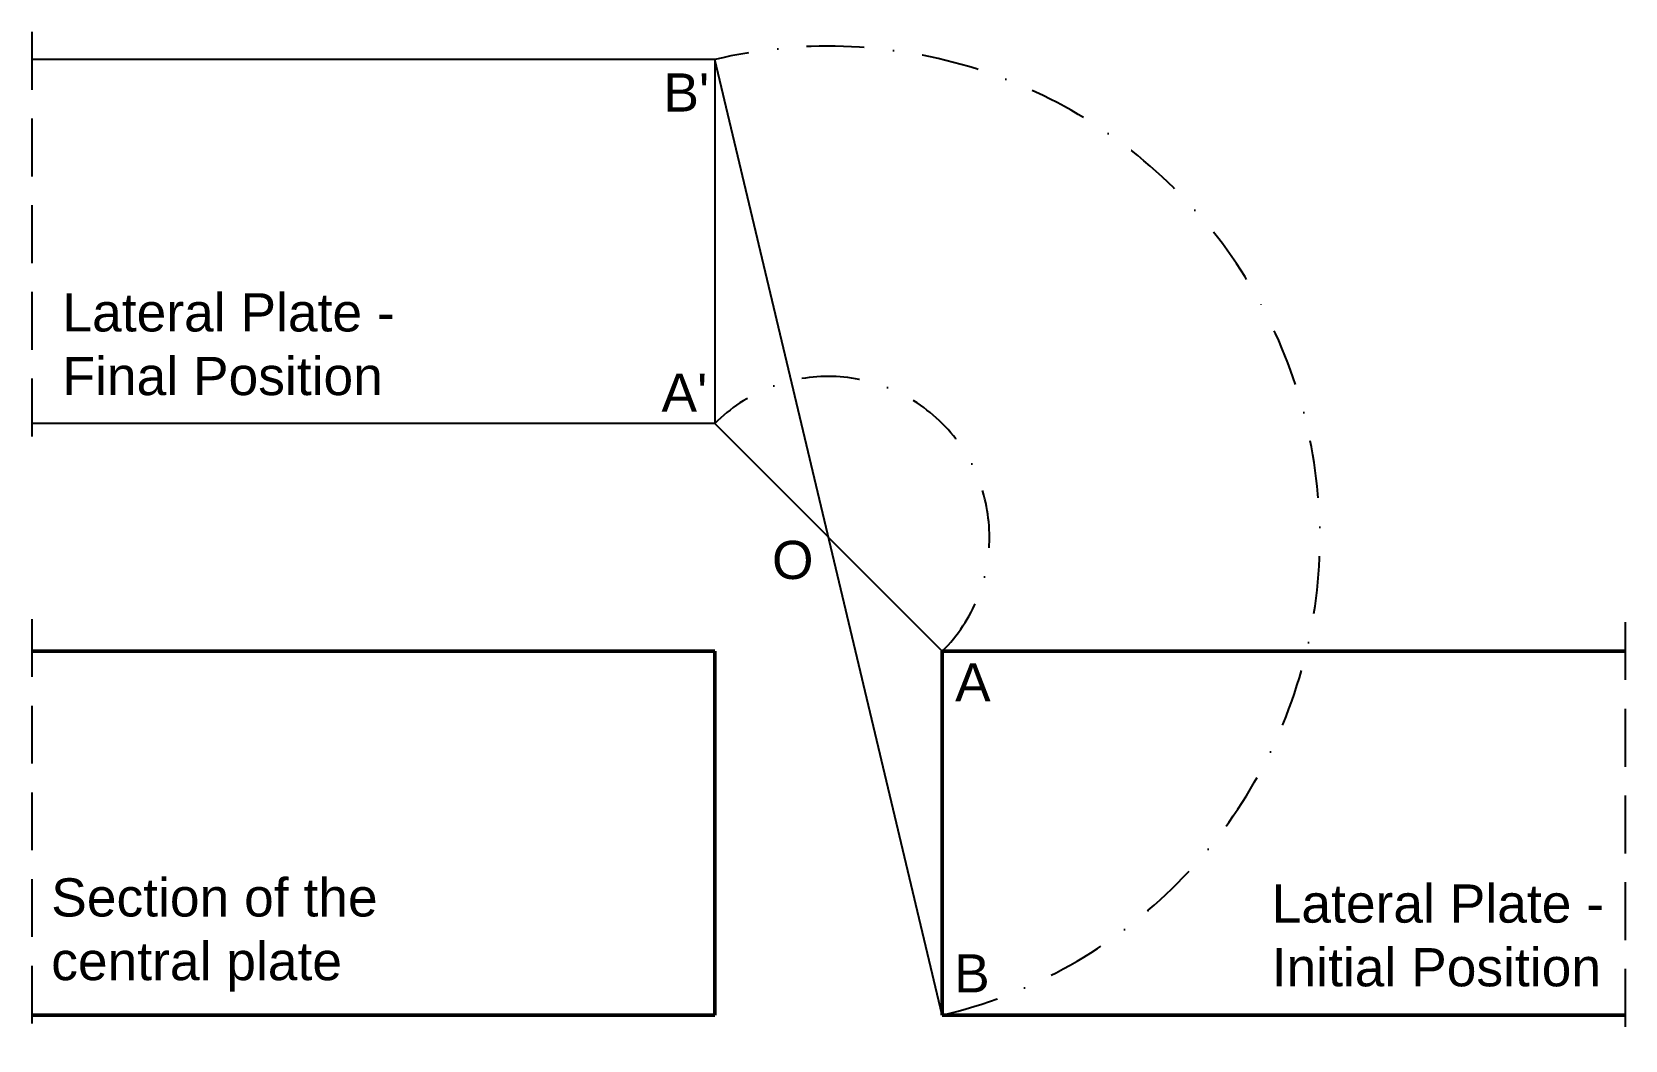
# Model space of a CAD drawing. Header units: millimetres. Extents: x -150 to 200, y -85 to 137.
import ezdxf

# ---------------------------------------------------------------- set-up
doc = ezdxf.new("R2010")
doc.units = ezdxf.units.MM
doc.linetypes.add('TRATTEGGIATA', pattern=[19.05, 12.7, -6.35])
doc.linetypes.add('TRATTOPUNTO', pattern=[25.4, 12.7, -6.35, 0, -6.35])
doc.styles.get("Standard").update_dxf_attribs({"font": 'arial.ttf'})

msp = doc.modelspace()

# ---------------------------------------------------------------- linework, layer by layer
at = {"linetype": 'TRATTEGGIATA'}
for p, q in [((-150, 136.9), (-150, 45.06)), ((-150, 7.87), (-150, -83.98)), ((200, 7.18), (200, -84.67))]:
    msp.add_line(p, q, dxfattribs=at)
at = {"linetype": 'Continuous'}
for p, q in [((0, 130.82), (-150, 130.82)), ((0, 130.82), (0, 50.82)), ((0, 50.82), (-150, 50.82))]:
    msp.add_line(p, q, dxfattribs=at)
for p, q in [((50, -79.18), (0, 130.82)), ((50, 0.82), (0, 50.82))]:
    msp.add_line(p, q)
at = {"lineweight": 50}
for p, q in [((0, 0.82), (-150, 0.82)), ((0, -79.18), (0, 0.82)), ((50, -79.18), (50, 0.82)), ((50, 0.82), (200, 0.82)), ((0, -79.18), (-150, -79.18)), ((50, -79.18), (200, -79.18))]:
    msp.add_line(p, q, dxfattribs=at)
at = {"linetype": 'TRATTOPUNTO'}
for radius, start, end in [(107.94, 283.3925, 103.3925), (35.36, 315, 135)]:
    msp.add_arc((25, 25.82), radius, start, end, dxfattribs=at)

# ---------------------------------------------------------------- texts
at = {"linetype": 'TRATTOPUNTO', "attachment_point": 1}
for s, width, insert, char_height in [("B'", 11.1278, (-11.27, 127.78), 8.395), ('Lateral Plate - Final Position', 82.7935, (-143.29, 79.46), 8.3948), ("A'", 11.1278, (-11.69, 61.82), 8.395), ('O', 11.1278, (12.59, 25.06), 8.39), ('A', 11.1278, (52.81, -1.84), 8.39), ('Section of the central plate', 75.9682, (-145.75, -49.1), 8.3948), ('Lateral Plate - Initial Position', 82.7935, (122.36, -50.45), 8.3948), ('B', 11.1278, (52.6, -65.8), 8.39)]:
    msp.add_mtext_dynamic_manual_height_columns(s, width=width, gutter_width=41.97, heights=[0], dxfattribs=dict(at, insert=insert, char_height=char_height))

doc.saveas('drawing.dxf')
